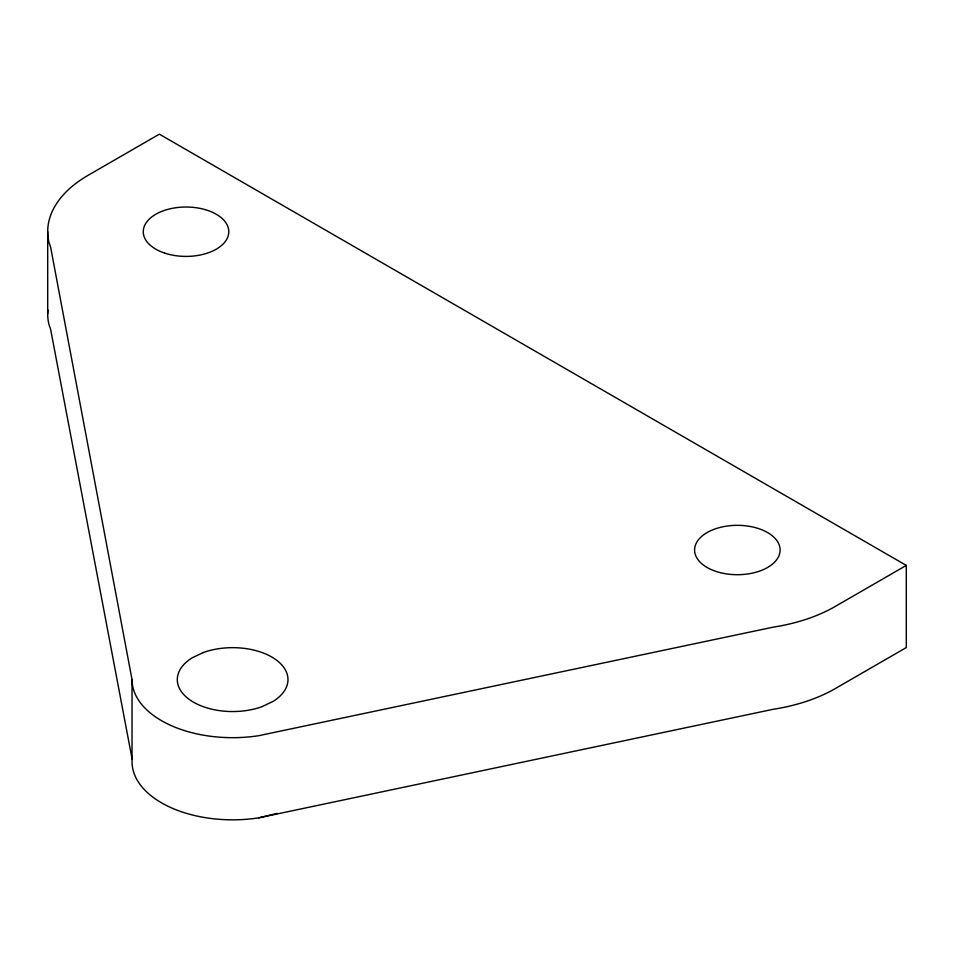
<?xml version="1.0" encoding="UTF-8"?>
<svg xmlns="http://www.w3.org/2000/svg" width="954" height="954" viewBox="0 0 954 954"><rect width="100%" height="100%" fill="white"/><g stroke="black" fill="none" stroke-linecap="round" stroke-linejoin="round"><path stroke-width="1.43" d="M132.034 679.606L50.645 247.253L48.881 242.137A138.33 79.862 0 0 1 88.221 175.238L159.354 134.168L906.3 565.412L906.3 647.563L835.167 688.633A138.33 79.862 0 0 1 773.145 709.299L258.677 817.852A100.599 58.087 0 0 1 132.034 761.745L132.034 679.606A100.599 58.087 0 0 0 258.677 735.701L773.145 627.16A138.33 79.862 0 0 0 835.167 606.482L906.3 565.412M258.677 817.852L277.232 813.416M132.081 758.907L50.645 329.404L48.881 324.277A138.33 79.862 0 0 1 47.867 309.943M47.7 231.715L47.7 313.854M203.238 652.548L192.1 657.855A55.332 31.947 0 0 0 190.013 699.974A55.332 31.947 0 0 0 262.052 706.664L273.178 701.345A55.332 31.947 0 0 0 275.277 659.238A55.332 31.947 0 0 0 203.238 652.548M164.648 253.096A42.751 24.685 0 0 0 228.793 231.715A42.751 24.685 0 0 0 164.648 210.333A42.751 24.685 0 0 0 164.648 253.096M707.117 567.475A42.751 24.685 0 0 0 778.643 556.409A42.751 24.685 0 0 0 726.28 526.167A42.751 24.685 0 0 0 707.117 567.475"/></g></svg>
